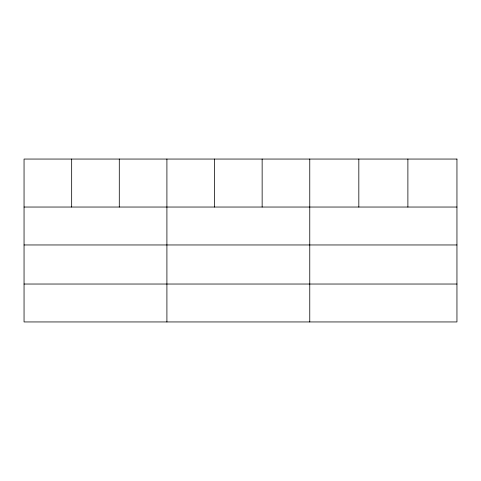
<?xml version="1.0" encoding="UTF-8"?>
<svg xmlns="http://www.w3.org/2000/svg" width="481" height="481" viewBox="0 0 481 481"><rect width="100%" height="100%" fill="white"/><g stroke="black" fill="none" stroke-linecap="round" stroke-linejoin="round"><path stroke-width="0.72" d="M24.05 207.04L456.95 207.04M24.05 244.961L456.95 244.961M24.05 284.03L456.95 284.03M407.888 159.055L407.888 207.04M358.826 159.055L358.826 207.04M309.764 159.055L309.764 321.945M262.145 159.055L262.145 207.04M214.526 159.055L214.526 207.04M166.907 159.055L166.907 321.945M119.288 159.055L119.288 207.04M71.669 159.055L71.669 207.04M456.95 159.055L24.05 159.055L24.05 321.945L456.95 321.945L456.95 159.055"/></g></svg>
